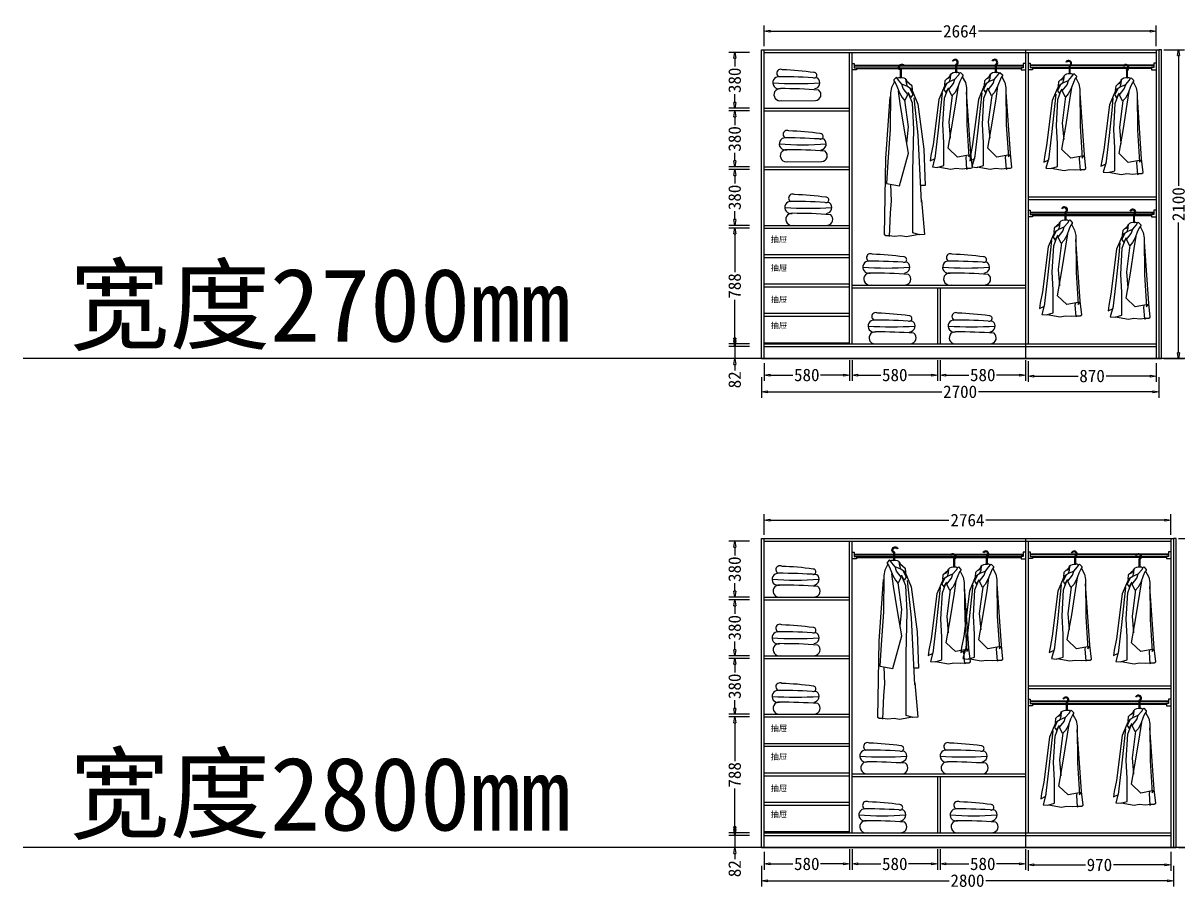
# Model space of a CAD drawing. Header units: millimetres. Extents: x 304407 to 361076, y -1262425 to -1203358.
# Drawn here: x 304407 to 312263, y -1249130 to -1243244 of the extents above; entities that cross this region are included whole.
import ezdxf

# ---------------------------------------------------------------- set-up
doc = ezdxf.new("R2010")
doc.units = ezdxf.units.MM
doc.header["$LTSCALE"] = 20
doc.layers.get('Defpoints').update_dxf_attribs({"color": 250})
for name, color, linetype in [('8', 8, 'Continuous'), ('LAYER10', 11, 'Continuous'), ('LAYER8', 11, 'Continuous'), ('图层3', 4, 'Continuous'), ('墙体', 40, 'Continuous')]:
    doc.layers.add(name, color=color, linetype=linetype)
doc.styles.get("Standard").update_dxf_attribs({"font": 'SimSun.ttf', "height": 85})
doc.styles.add('text', font='SimSun.ttf', dxfattribs={"height": 85})
doc.dimstyles.new('周文晶', dxfattribs={"dimtxt": 70, "dimasz": 40, "dimexe": 40, "dimexo": 30, "dimgap": 10, "dimtad": 0, "dimdec": 0, "dimtxsty": 'Standard', "dimblk": 'CLOSEDBLANK', "dimcen": 200, "dimclrd": 256, "dimclre": 256, "dimadec": 0, "dimazin": 0, "dimtfac": 1, "dimtdec": 0, "dimtmove": 0, "dimatfit": 3, "dimldrblk": 'CLOSEDBLANK', "dimfxl": 100, "dimfxlon": 1, "dimarcsym": 0})

# ---------------------------------------------------------------- blocks, each defined once
blk = doc.blocks.new('_ClosedBlank')
at = {"color": 0, "linetype": 'ByBlock', "lineweight": -2}
for p, q in [((-1, 0.17), (0, 0)), ((-1, 0.17), (-1, -0.17)), ((0, 0), (-1, -0.17))]:
    blk.add_line(p, q, dxfattribs=at)
blk = doc.blocks.new('*D1776')
at = {"lineweight": -2, "transparency": 16777216}
for p, q in [((309444, -1245554.8), (309444, -1245676.3)), ((310024, -1245536.3), (310024, -1245676.3)), ((309484, -1245636.3), (309640, -1245636.3)), ((309984, -1245636.3), (309828.1, -1245636.3))]:
    blk.add_line(p, q, dxfattribs=at)
at = {"layer": 'Defpoints', "color": 0, "transparency": 16777216}
for p in [(310024, -1245424.8), (309444, -1245524.8), (310024, -1245636.3)]:
    blk.add_point(p, dxfattribs=at)
at = {"lineweight": -2, "transparency": 16777216, "xscale": 40, "yscale": 40, "zscale": 40, "rotation": 180}
blk.add_blockref('_ClosedBlank', (309444, -1245636.3), dxfattribs=at)
at = {"lineweight": -2, "transparency": 16777216, "xscale": 40, "yscale": 40, "zscale": 40}
blk.add_blockref('_ClosedBlank', (310024, -1245636.3), dxfattribs=at)
at = {"color": 0, "transparency": 16777216, "insert": (309734, -1245636.3), "char_height": 85, "attachment_point": 5}
blk.add_mtext('580', dxfattribs=at)
blk = doc.blocks.new('*D1777')
at = {"lineweight": -2, "transparency": 16777216}
for p, q in [((310042, -1245536.3), (310042, -1245676.3)), ((310622, -1245536.3), (310622, -1245676.3)), ((310082, -1245636.3), (310238, -1245636.3)), ((310582, -1245636.3), (310426.1, -1245636.3))]:
    blk.add_line(p, q, dxfattribs=at)
at = {"layer": 'Defpoints', "color": 0, "transparency": 16777216}
for p in [(310042, -1243442.8), (310622, -1245424.8), (310622, -1245636.3)]:
    blk.add_point(p, dxfattribs=at)
at = {"lineweight": -2, "transparency": 16777216, "xscale": 40, "yscale": 40, "zscale": 40, "rotation": 180}
blk.add_blockref('_ClosedBlank', (310042, -1245636.3), dxfattribs=at)
at = {"lineweight": -2, "transparency": 16777216, "xscale": 40, "yscale": 40, "zscale": 40}
blk.add_blockref('_ClosedBlank', (310622, -1245636.3), dxfattribs=at)
at = {"color": 0, "transparency": 16777216, "insert": (310332, -1245636.3), "char_height": 85, "attachment_point": 5}
blk.add_mtext('580', dxfattribs=at)
blk = doc.blocks.new('*D1778')
at = {"lineweight": -2, "transparency": 16777216}
for p, q in [((309444, -1243399.4), (309444, -1243259.4)), ((309484, -1243299.4), (310650.3, -1243299.4)), ((312068, -1243299.4), (310901.7, -1243299.4)), ((312108, -1243399.4), (312108, -1243259.4))]:
    blk.add_line(p, q, dxfattribs=at)
at = {"layer": 'Defpoints', "color": 0, "transparency": 16777216}
for p in [(312108, -1243299.4), (309444, -1243442.8), (312108, -1243442.8)]:
    blk.add_point(p, dxfattribs=at)
at = {"lineweight": -2, "transparency": 16777216, "xscale": 40, "yscale": 40, "zscale": 40, "rotation": 180}
blk.add_blockref('_ClosedBlank', (309444, -1243299.4), dxfattribs=at)
at = {"lineweight": -2, "transparency": 16777216, "xscale": 40, "yscale": 40, "zscale": 40}
blk.add_blockref('_ClosedBlank', (312108, -1243299.4), dxfattribs=at)
at = {"color": 0, "transparency": 16777216, "insert": (310776, -1243299.4), "char_height": 85, "attachment_point": 5}
blk.add_mtext('2664', dxfattribs=at)
blk = doc.blocks.new('*D1779')
at = {"lineweight": -2, "transparency": 16777216}
for p, q in [((309426, -1245650.4), (309426, -1245790.4)), ((312126, -1245650.4), (312126, -1245790.4)), ((309466, -1245750.4), (310651.3, -1245750.4)), ((312086, -1245750.4), (310900.8, -1245750.4))]:
    blk.add_line(p, q, dxfattribs=at)
at = {"layer": 'Defpoints', "color": 0, "transparency": 16777216}
for p in [(309426, -1245524.8), (312126, -1245524.8), (312126, -1245750.4)]:
    blk.add_point(p, dxfattribs=at)
at = {"lineweight": -2, "transparency": 16777216, "xscale": 40, "yscale": 40, "zscale": 40, "rotation": 180}
blk.add_blockref('_ClosedBlank', (309426, -1245750.4), dxfattribs=at)
at = {"lineweight": -2, "transparency": 16777216, "xscale": 40, "yscale": 40, "zscale": 40}
blk.add_blockref('_ClosedBlank', (312126, -1245750.4), dxfattribs=at)
at = {"color": 0, "transparency": 16777216, "insert": (310776, -1245750.4), "char_height": 85, "attachment_point": 5}
blk.add_mtext('2700', dxfattribs=at)
blk = doc.blocks.new('*D1780')
at = {"lineweight": -2, "transparency": 16777216}
for p, q in [((309243.8, -1245402.8), (309243.8, -1245362.8)), ((309343.8, -1245442.8), (309203.8, -1245442.8)), ((309243.8, -1245442.8), (309243.8, -1245524.8)), ((309343.8, -1245524.8), (309203.8, -1245524.8)), ((309243.8, -1245564.8), (309243.8, -1245604.8))]:
    blk.add_line(p, q, dxfattribs=at)
at = {"layer": 'Defpoints', "color": 0, "transparency": 16777216}
for p in [(309243.8, -1245442.8), (309444, -1245442.8), (309426, -1245524.8)]:
    blk.add_point(p, dxfattribs=at)
at = {"lineweight": -2, "transparency": 16777216, "xscale": 40, "yscale": 40, "zscale": 40}
for p, rotation in [((309243.8, -1245442.8), 270), ((309243.8, -1245524.8), 90)]:
    blk.add_blockref('_ClosedBlank', p, dxfattribs=dict(at, rotation=rotation))
at = {"color": 0, "transparency": 16777216, "insert": (309243.8, -1245668.8), "char_height": 85, "attachment_point": 5, "rotation": 90}
blk.add_mtext('82', dxfattribs=at)
blk = doc.blocks.new('*D1781')
at = {"lineweight": -2, "transparency": 16777216}
for p, q in [((309343.8, -1244636.8), (309203.8, -1244636.8)), ((309243.8, -1244676.8), (309243.8, -1244937.4)), ((309243.8, -1245384.8), (309243.8, -1245124.1)), ((309343.8, -1245424.8), (309203.8, -1245424.8))]:
    blk.add_line(p, q, dxfattribs=at)
at = {"layer": 'Defpoints', "color": 0, "transparency": 16777216}
for p in [(309243.8, -1244636.8), (309444, -1244636.8), (309444, -1245424.8)]:
    blk.add_point(p, dxfattribs=at)
at = {"lineweight": -2, "transparency": 16777216, "xscale": 40, "yscale": 40, "zscale": 40}
for p, rotation in [((309243.8, -1244636.8), 90), ((309243.8, -1245424.8), 270)]:
    blk.add_blockref('_ClosedBlank', p, dxfattribs=dict(at, rotation=rotation))
at = {"color": 0, "transparency": 16777216, "insert": (309243.8, -1245030.8), "char_height": 85, "attachment_point": 5, "rotation": 90}
blk.add_mtext('788', dxfattribs=at)
blk = doc.blocks.new('*D1782')
at = {"lineweight": -2, "transparency": 16777216}
for p, q in [((309343.8, -1244238.8), (309203.8, -1244238.8)), ((309243.8, -1244278.8), (309243.8, -1244334.7)), ((309243.8, -1244578.8), (309243.8, -1244522.8)), ((309343.8, -1244618.8), (309203.8, -1244618.8))]:
    blk.add_line(p, q, dxfattribs=at)
at = {"layer": 'Defpoints', "color": 0, "transparency": 16777216}
for p in [(309243.8, -1244238.8), (309444, -1244238.8), (309444, -1244618.8)]:
    blk.add_point(p, dxfattribs=at)
at = {"lineweight": -2, "transparency": 16777216, "xscale": 40, "yscale": 40, "zscale": 40}
for p, rotation in [((309243.8, -1244238.8), 90), ((309243.8, -1244618.8), 270)]:
    blk.add_blockref('_ClosedBlank', p, dxfattribs=dict(at, rotation=rotation))
at = {"color": 0, "transparency": 16777216, "insert": (309243.8, -1244428.8), "char_height": 85, "attachment_point": 5, "rotation": 90}
blk.add_mtext('380', dxfattribs=at)
blk = doc.blocks.new('*D1783')
at = {"lineweight": -2, "transparency": 16777216}
for p, q in [((309343.8, -1243840.8), (309203.8, -1243840.8)), ((309243.8, -1243880.8), (309243.8, -1243936.7)), ((309243.8, -1244180.8), (309243.8, -1244124.8)), ((309343.8, -1244220.8), (309203.8, -1244220.8))]:
    blk.add_line(p, q, dxfattribs=at)
at = {"layer": 'Defpoints', "color": 0, "transparency": 16777216}
for p in [(309243.8, -1243840.8), (309444, -1243840.8), (309444, -1244220.8)]:
    blk.add_point(p, dxfattribs=at)
at = {"lineweight": -2, "transparency": 16777216, "xscale": 40, "yscale": 40, "zscale": 40}
for p, rotation in [((309243.8, -1243840.8), 90), ((309243.8, -1244220.8), 270)]:
    blk.add_blockref('_ClosedBlank', p, dxfattribs=dict(at, rotation=rotation))
at = {"color": 0, "transparency": 16777216, "insert": (309243.8, -1244030.8), "char_height": 85, "attachment_point": 5, "rotation": 90}
blk.add_mtext('380', dxfattribs=at)
blk = doc.blocks.new('*D1784')
at = {"lineweight": -2, "transparency": 16777216}
for p, q in [((309343.8, -1243442.8), (309203.8, -1243442.8)), ((309243.8, -1243482.8), (309243.8, -1243538.7)), ((309243.8, -1243782.8), (309243.8, -1243726.8)), ((309343.8, -1243822.8), (309203.8, -1243822.8))]:
    blk.add_line(p, q, dxfattribs=at)
at = {"layer": 'Defpoints', "color": 0, "transparency": 16777216}
for p in [(309243.8, -1243442.8), (309444, -1243442.8), (309444, -1243822.8)]:
    blk.add_point(p, dxfattribs=at)
at = {"lineweight": -2, "transparency": 16777216, "xscale": 40, "yscale": 40, "zscale": 40}
for p, rotation in [((309243.8, -1243442.8), 90), ((309243.8, -1243822.8), 270)]:
    blk.add_blockref('_ClosedBlank', p, dxfattribs=dict(at, rotation=rotation))
at = {"color": 0, "transparency": 16777216, "insert": (309243.8, -1243632.8), "char_height": 85, "attachment_point": 5, "rotation": 90}
blk.add_mtext('380', dxfattribs=at)
blk = doc.blocks.new('*D1785')
at = {"lineweight": -2, "transparency": 16777216}
for p, q in [((312160.9, -1243424.8), (312300.9, -1243424.8)), ((312260.9, -1243464.8), (312260.9, -1244350)), ((312260.9, -1245484.8), (312260.9, -1244599.5)), ((312160.9, -1245524.8), (312300.9, -1245524.8))]:
    blk.add_line(p, q, dxfattribs=at)
at = {"layer": 'Defpoints', "color": 0, "transparency": 16777216}
for p in [(312126, -1243424.8), (312260.9, -1243424.8), (312126, -1245524.8)]:
    blk.add_point(p, dxfattribs=at)
at = {"lineweight": -2, "transparency": 16777216, "xscale": 40, "yscale": 40, "zscale": 40}
for p, rotation in [((312260.9, -1243424.8), 90), ((312260.9, -1245524.8), 270)]:
    blk.add_blockref('_ClosedBlank', p, dxfattribs=dict(at, rotation=rotation))
at = {"color": 0, "transparency": 16777216, "insert": (312260.9, -1244474.8), "char_height": 85, "attachment_point": 5, "rotation": 90}
blk.add_mtext('2100', dxfattribs=at)
blk = doc.blocks.new('*D1786')
at = {"lineweight": -2, "transparency": 16777216}
for p, q in [((311238, -1245543), (311238, -1245683)), ((312108, -1245554.8), (312108, -1245683)), ((311278, -1245643), (311578, -1245643)), ((312068, -1245643), (311768, -1245643))]:
    blk.add_line(p, q, dxfattribs=at)
at = {"layer": 'Defpoints', "color": 0, "transparency": 16777216}
for p in [(311238, -1245424.8), (312108, -1245524.8), (312108, -1245643)]:
    blk.add_point(p, dxfattribs=at)
at = {"lineweight": -2, "transparency": 16777216, "xscale": 40, "yscale": 40, "zscale": 40, "rotation": 180}
blk.add_blockref('_ClosedBlank', (311238, -1245643), dxfattribs=at)
at = {"lineweight": -2, "transparency": 16777216, "xscale": 40, "yscale": 40, "zscale": 40}
blk.add_blockref('_ClosedBlank', (312108, -1245643), dxfattribs=at)
at = {"color": 0, "transparency": 16777216, "insert": (311673, -1245643), "char_height": 85, "attachment_point": 5}
blk.add_mtext('870', dxfattribs=at)
blk = doc.blocks.new('*D1775')
at = {"lineweight": -2, "transparency": 16777216}
for p, q in [((310640, -1245536.3), (310640, -1245676.3)), ((311220, -1245536.3), (311220, -1245676.3)), ((310680, -1245636.3), (310836, -1245636.3)), ((311180, -1245636.3), (311024.1, -1245636.3))]:
    blk.add_line(p, q, dxfattribs=at)
at = {"layer": 'Defpoints', "color": 0, "transparency": 16777216}
for p in [(310640, -1245424.8), (311220, -1245424.8), (311220, -1245636.3)]:
    blk.add_point(p, dxfattribs=at)
at = {"lineweight": -2, "transparency": 16777216, "xscale": 40, "yscale": 40, "zscale": 40, "rotation": 180}
blk.add_blockref('_ClosedBlank', (310640, -1245636.3), dxfattribs=at)
at = {"lineweight": -2, "transparency": 16777216, "xscale": 40, "yscale": 40, "zscale": 40}
blk.add_blockref('_ClosedBlank', (311220, -1245636.3), dxfattribs=at)
at = {"color": 0, "transparency": 16777216, "insert": (310930, -1245636.3), "char_height": 85, "attachment_point": 5}
blk.add_mtext('580', dxfattribs=at)
blk = doc.blocks.new('*D1918')
at = {"lineweight": -2, "transparency": 16777216}
for p, q in [((309444, -1248878.6), (309444, -1249000.2)), ((310024, -1248860.2), (310024, -1249000.2)), ((309484, -1248960.2), (309640, -1248960.2)), ((309984, -1248960.2), (309828.1, -1248960.2))]:
    blk.add_line(p, q, dxfattribs=at)
at = {"layer": 'Defpoints', "color": 0, "transparency": 16777216}
for p in [(310024, -1248748.6), (309444, -1248848.6), (310024, -1248960.2)]:
    blk.add_point(p, dxfattribs=at)
at = {"lineweight": -2, "transparency": 16777216, "xscale": 40, "yscale": 40, "zscale": 40, "rotation": 180}
blk.add_blockref('_ClosedBlank', (309444, -1248960.2), dxfattribs=at)
at = {"lineweight": -2, "transparency": 16777216, "xscale": 40, "yscale": 40, "zscale": 40}
blk.add_blockref('_ClosedBlank', (310024, -1248960.2), dxfattribs=at)
at = {"color": 0, "transparency": 16777216, "insert": (309734, -1248960.2), "char_height": 85, "attachment_point": 5}
blk.add_mtext('580', dxfattribs=at)
blk = doc.blocks.new('*D1919')
at = {"lineweight": -2, "transparency": 16777216}
for p, q in [((310042, -1248860.2), (310042, -1249000.2)), ((310622, -1248860.2), (310622, -1249000.2)), ((310082, -1248960.2), (310238, -1248960.2)), ((310582, -1248960.2), (310426.1, -1248960.2))]:
    blk.add_line(p, q, dxfattribs=at)
at = {"layer": 'Defpoints', "color": 0, "transparency": 16777216}
for p in [(310042, -1246766.6), (310622, -1248748.6), (310622, -1248960.2)]:
    blk.add_point(p, dxfattribs=at)
at = {"lineweight": -2, "transparency": 16777216, "xscale": 40, "yscale": 40, "zscale": 40, "rotation": 180}
blk.add_blockref('_ClosedBlank', (310042, -1248960.2), dxfattribs=at)
at = {"lineweight": -2, "transparency": 16777216, "xscale": 40, "yscale": 40, "zscale": 40}
blk.add_blockref('_ClosedBlank', (310622, -1248960.2), dxfattribs=at)
at = {"color": 0, "transparency": 16777216, "insert": (310332, -1248960.2), "char_height": 85, "attachment_point": 5}
blk.add_mtext('580', dxfattribs=at)
blk = doc.blocks.new('*D1920')
at = {"lineweight": -2, "transparency": 16777216}
for p, q in [((309444, -1246723.2), (309444, -1246583.2)), ((309484, -1246623.2), (310700.3, -1246623.2)), ((312168, -1246623.2), (310951.7, -1246623.2)), ((312208, -1246723.2), (312208, -1246583.2))]:
    blk.add_line(p, q, dxfattribs=at)
at = {"layer": 'Defpoints', "color": 0, "transparency": 16777216}
for p in [(312208, -1246623.2), (309444, -1246766.6), (312208, -1246766.6)]:
    blk.add_point(p, dxfattribs=at)
at = {"lineweight": -2, "transparency": 16777216, "xscale": 40, "yscale": 40, "zscale": 40, "rotation": 180}
blk.add_blockref('_ClosedBlank', (309444, -1246623.2), dxfattribs=at)
at = {"lineweight": -2, "transparency": 16777216, "xscale": 40, "yscale": 40, "zscale": 40}
blk.add_blockref('_ClosedBlank', (312208, -1246623.2), dxfattribs=at)
at = {"color": 0, "transparency": 16777216, "insert": (310826, -1246623.2), "char_height": 85, "attachment_point": 5}
blk.add_mtext('2764', dxfattribs=at)
blk = doc.blocks.new('*D1921')
at = {"lineweight": -2, "transparency": 16777216}
for p, q in [((309426, -1248974.2), (309426, -1249114.2)), ((312226, -1248974.2), (312226, -1249114.2)), ((309466, -1249074.2), (310701.3, -1249074.2)), ((312186, -1249074.2), (310950.8, -1249074.2))]:
    blk.add_line(p, q, dxfattribs=at)
at = {"layer": 'Defpoints', "color": 0, "transparency": 16777216}
for p in [(309426, -1248848.6), (312226, -1248848.6), (312226, -1249074.2)]:
    blk.add_point(p, dxfattribs=at)
at = {"lineweight": -2, "transparency": 16777216, "xscale": 40, "yscale": 40, "zscale": 40, "rotation": 180}
blk.add_blockref('_ClosedBlank', (309426, -1249074.2), dxfattribs=at)
at = {"lineweight": -2, "transparency": 16777216, "xscale": 40, "yscale": 40, "zscale": 40}
blk.add_blockref('_ClosedBlank', (312226, -1249074.2), dxfattribs=at)
at = {"color": 0, "transparency": 16777216, "insert": (310826, -1249074.2), "char_height": 85, "attachment_point": 5}
blk.add_mtext('2800', dxfattribs=at)
blk = doc.blocks.new('*D1922')
at = {"lineweight": -2, "transparency": 16777216}
for p, q in [((309243.8, -1248726.6), (309243.8, -1248686.6)), ((309343.8, -1248766.6), (309203.8, -1248766.6)), ((309243.8, -1248766.6), (309243.8, -1248848.6)), ((309343.8, -1248848.6), (309203.8, -1248848.6)), ((309243.8, -1248888.6), (309243.8, -1248928.6))]:
    blk.add_line(p, q, dxfattribs=at)
at = {"layer": 'Defpoints', "color": 0, "transparency": 16777216}
for p in [(309243.8, -1248766.6), (309444, -1248766.6), (309426, -1248848.6)]:
    blk.add_point(p, dxfattribs=at)
at = {"lineweight": -2, "transparency": 16777216, "xscale": 40, "yscale": 40, "zscale": 40}
for p, rotation in [((309243.8, -1248766.6), 270), ((309243.8, -1248848.6), 90)]:
    blk.add_blockref('_ClosedBlank', p, dxfattribs=dict(at, rotation=rotation))
at = {"color": 0, "transparency": 16777216, "insert": (309243.8, -1248992.7), "char_height": 85, "attachment_point": 5, "rotation": 90}
blk.add_mtext('82', dxfattribs=at)
blk = doc.blocks.new('*D1923')
at = {"lineweight": -2, "transparency": 16777216}
for p, q in [((309343.8, -1247960.6), (309203.8, -1247960.6)), ((309243.8, -1248000.6), (309243.8, -1248261.3)), ((309243.8, -1248708.6), (309243.8, -1248448)), ((309343.8, -1248748.6), (309203.8, -1248748.6))]:
    blk.add_line(p, q, dxfattribs=at)
at = {"layer": 'Defpoints', "color": 0, "transparency": 16777216}
for p in [(309243.8, -1247960.6), (309444, -1247960.6), (309444, -1248748.6)]:
    blk.add_point(p, dxfattribs=at)
at = {"lineweight": -2, "transparency": 16777216, "xscale": 40, "yscale": 40, "zscale": 40}
for p, rotation in [((309243.8, -1247960.6), 90), ((309243.8, -1248748.6), 270)]:
    blk.add_blockref('_ClosedBlank', p, dxfattribs=dict(at, rotation=rotation))
at = {"color": 0, "transparency": 16777216, "insert": (309243.8, -1248354.6), "char_height": 85, "attachment_point": 5, "rotation": 90}
blk.add_mtext('788', dxfattribs=at)
blk = doc.blocks.new('*D1924')
at = {"lineweight": -2, "transparency": 16777216}
for p, q in [((309343.8, -1247562.6), (309203.8, -1247562.6)), ((309243.8, -1247602.6), (309243.8, -1247658.5)), ((309243.8, -1247902.6), (309243.8, -1247846.7)), ((309343.8, -1247942.6), (309203.8, -1247942.6))]:
    blk.add_line(p, q, dxfattribs=at)
at = {"layer": 'Defpoints', "color": 0, "transparency": 16777216}
for p in [(309243.8, -1247562.6), (309444, -1247562.6), (309444, -1247942.6)]:
    blk.add_point(p, dxfattribs=at)
at = {"lineweight": -2, "transparency": 16777216, "xscale": 40, "yscale": 40, "zscale": 40}
for p, rotation in [((309243.8, -1247562.6), 90), ((309243.8, -1247942.6), 270)]:
    blk.add_blockref('_ClosedBlank', p, dxfattribs=dict(at, rotation=rotation))
at = {"color": 0, "transparency": 16777216, "insert": (309243.8, -1247752.6), "char_height": 85, "attachment_point": 5, "rotation": 90}
blk.add_mtext('380', dxfattribs=at)
blk = doc.blocks.new('*D1925')
at = {"lineweight": -2, "transparency": 16777216}
for p, q in [((309343.8, -1247164.6), (309203.8, -1247164.6)), ((309243.8, -1247204.6), (309243.8, -1247260.5)), ((309243.8, -1247504.6), (309243.8, -1247448.7)), ((309343.8, -1247544.6), (309203.8, -1247544.6))]:
    blk.add_line(p, q, dxfattribs=at)
at = {"layer": 'Defpoints', "color": 0, "transparency": 16777216}
for p in [(309243.8, -1247164.6), (309444, -1247164.6), (309444, -1247544.6)]:
    blk.add_point(p, dxfattribs=at)
at = {"lineweight": -2, "transparency": 16777216, "xscale": 40, "yscale": 40, "zscale": 40}
for p, rotation in [((309243.8, -1247164.6), 90), ((309243.8, -1247544.6), 270)]:
    blk.add_blockref('_ClosedBlank', p, dxfattribs=dict(at, rotation=rotation))
at = {"color": 0, "transparency": 16777216, "insert": (309243.8, -1247354.6), "char_height": 85, "attachment_point": 5, "rotation": 90}
blk.add_mtext('380', dxfattribs=at)
blk = doc.blocks.new('*D1926')
at = {"lineweight": -2, "transparency": 16777216}
for p, q in [((309343.8, -1246766.6), (309203.8, -1246766.6)), ((309243.8, -1246806.6), (309243.8, -1246862.5)), ((309243.8, -1247106.6), (309243.8, -1247050.7)), ((309343.8, -1247146.6), (309203.8, -1247146.6))]:
    blk.add_line(p, q, dxfattribs=at)
at = {"layer": 'Defpoints', "color": 0, "transparency": 16777216}
for p in [(309243.8, -1246766.6), (309444, -1246766.6), (309444, -1247146.6)]:
    blk.add_point(p, dxfattribs=at)
at = {"lineweight": -2, "transparency": 16777216, "xscale": 40, "yscale": 40, "zscale": 40}
for p, rotation in [((309243.8, -1246766.6), 90), ((309243.8, -1247146.6), 270)]:
    blk.add_blockref('_ClosedBlank', p, dxfattribs=dict(at, rotation=rotation))
at = {"color": 0, "transparency": 16777216, "insert": (309243.8, -1246956.6), "char_height": 85, "attachment_point": 5, "rotation": 90}
blk.add_mtext('380', dxfattribs=at)
blk = doc.blocks.new('*D1927')
at = {"lineweight": -2, "transparency": 16777216}
for p, q in [((312260.9, -1246748.6), (312400.9, -1246748.6)), ((312360.9, -1246788.6), (312360.9, -1247673.9)), ((312360.9, -1248808.6), (312360.9, -1247923.4)), ((312260.9, -1248848.6), (312400.9, -1248848.6))]:
    blk.add_line(p, q, dxfattribs=at)
at = {"layer": 'Defpoints', "color": 0, "transparency": 16777216}
for p in [(312226, -1246748.6), (312360.9, -1246748.6), (312226, -1248848.6)]:
    blk.add_point(p, dxfattribs=at)
at = {"lineweight": -2, "transparency": 16777216, "xscale": 40, "yscale": 40, "zscale": 40}
for p, rotation in [((312360.9, -1246748.6), 90), ((312360.9, -1248848.6), 270)]:
    blk.add_blockref('_ClosedBlank', p, dxfattribs=dict(at, rotation=rotation))
at = {"color": 0, "transparency": 16777216, "insert": (312360.9, -1247798.6), "char_height": 85, "attachment_point": 5, "rotation": 90}
blk.add_mtext('2100', dxfattribs=at)
blk = doc.blocks.new('*D1928')
at = {"lineweight": -2, "transparency": 16777216}
for p, q in [((311238, -1248866.8), (311238, -1249006.8)), ((312208, -1248878.6), (312208, -1249006.8)), ((311278, -1248966.8), (311628, -1248966.8)), ((312168, -1248966.8), (311818, -1248966.8))]:
    blk.add_line(p, q, dxfattribs=at)
at = {"layer": 'Defpoints', "color": 0, "transparency": 16777216}
for p in [(311238, -1248748.6), (312208, -1248848.6), (312208, -1248966.8)]:
    blk.add_point(p, dxfattribs=at)
at = {"lineweight": -2, "transparency": 16777216, "xscale": 40, "yscale": 40, "zscale": 40, "rotation": 180}
blk.add_blockref('_ClosedBlank', (311238, -1248966.8), dxfattribs=at)
at = {"lineweight": -2, "transparency": 16777216, "xscale": 40, "yscale": 40, "zscale": 40}
blk.add_blockref('_ClosedBlank', (312208, -1248966.8), dxfattribs=at)
at = {"color": 0, "transparency": 16777216, "insert": (311723, -1248966.8), "char_height": 85, "attachment_point": 5}
blk.add_mtext('970', dxfattribs=at)
blk = doc.blocks.new('*D1981')
at = {"lineweight": -2, "transparency": 16777216}
for p, q in [((310640, -1248860.2), (310640, -1249000.2)), ((311220, -1248860.2), (311220, -1249000.2)), ((310680, -1248960.2), (310836, -1248960.2)), ((311180, -1248960.2), (311024.1, -1248960.2))]:
    blk.add_line(p, q, dxfattribs=at)
at = {"layer": 'Defpoints', "color": 0, "transparency": 16777216}
for p in [(310640, -1248748.6), (311220, -1248748.6), (311220, -1248960.2)]:
    blk.add_point(p, dxfattribs=at)
at = {"lineweight": -2, "transparency": 16777216, "xscale": 40, "yscale": 40, "zscale": 40, "rotation": 180}
blk.add_blockref('_ClosedBlank', (310640, -1248960.2), dxfattribs=at)
at = {"lineweight": -2, "transparency": 16777216, "xscale": 40, "yscale": 40, "zscale": 40}
blk.add_blockref('_ClosedBlank', (311220, -1248960.2), dxfattribs=at)
at = {"color": 0, "transparency": 16777216, "insert": (310930, -1248960.2), "char_height": 85, "attachment_point": 5}
blk.add_mtext('580', dxfattribs=at)
blk = doc.blocks.new('A$C1C5764E0')
at = {"layer": '8'}
for p, q in [((172.3, 708.4), (172.3, 657.4)), ((178.3, 708.4), (178.3, 657.4)), ((135.3, 635.3), (99.9, 601.9)), ((137.4, 618.5), (140.1, 644.9)), ((167.9, 611.6), (191.5, 639.3)), ((191.5, 639.3), (201.2, 654.6)), ((201.2, 654.6), (205.3, 658.7)), ((205.3, 658.7), (222, 642.1)), ((222, 635.2), (213.6, 624.1)), ((217.8, 629.6), (238.6, 589.4)), ((222, 642.1), (222, 635.2)), ((103, 580.9), (58.4, 475.1)), ((113.7, 585.2), (93.2, 541.7)), ((99.9, 601.9), (97.1, 574.2)), ((97.1, 574.2), (130.4, 596.4)), ((106.3, 522.1), (125.9, 554.7)), ((126.3, 542.3), (158.2, 582.5)), ((130.4, 596.4), (137.4, 618.5)), ((130.4, 596.4), (167.9, 611.6)), ((158.2, 582.5), (167.9, 611.6)), ((184.5, 553.4), (166.5, 520.1)), ((178.3, 479.5), (191.3, 564.6)), ((201.2, 597.8), (184.5, 553.4)), ((213.6, 624.1), (201.2, 597.8)), ((238.6, 589.4), (245.5, 553.4)), ((245.5, 553.4), (248.3, 302.5)), ((58.4, 475.1), (19.5, 168.8)), ((75, 435), (83.4, 518.8)), ((86.6, 306.3), (96.5, 482.8)), ((93.2, 541.7), (106.3, 522.1)), ((96.5, 482.8), (119.4, 544.9)), ((148.8, 502.4), (125.9, 322.6)), ((147.1, 499.3), (126.3, 542.3)), ((166.5, 520.1), (147.1, 499.3)), ((152.1, 312.8), (178.3, 479.5)), ((276.4, 106.8), (247, 525.3)), ((57, 265.8), (75, 435)), ((125.9, 322.6), (135.7, 211.4)), ((34.3, 73.1), (57, 265.8)), ((93.2, 180.9), (86.6, 306.3)), ((122.6, 142.8), (152.1, 312.8)), ((248.3, 302.5), (262.2, 83.5)), ((19.5, 168.8), (4.8, 92.7)), ((93.2, 26.2), (93.2, 180.9)), ((4.8, 92.7), (0, 56.7)), ((34.3, 86.2), (14.7, 16.3)), ((184.8, 82.8), (122.6, 142.8)), ((273.1, 99.1), (184.8, 82.8)), ((244.2, 93.8), (240.9, 79.6)), ((240.9, 79.6), (247.4, 1.1)), ((262.2, 83.5), (273.1, 99.1)), ((286.7, 13.1), (276.4, 106.8)), ((0, 56.7), (34.3, 73.1)), ((14.7, 16.3), (47.4, 13.1)), ((47.4, 13.1), (93.2, 26.2)), ((50.7, 16.3), (139, 0)), ((139, 0), (175, 6.5)), ((175, 6.5), (217.5, 3.3)), ((217.5, 3.3), (253.5, 6.5)), ((247.4, 1.1), (254, 3.3)), ((253.5, 6.5), (276.9, 6.5)), ((276.9, 6.5), (286.7, 13.1))]:
    blk.add_line(p, q, dxfattribs=at)
for centre, radius, start, end in [((168.9, 727.1), 20.9, 296.63379, 159.52854), ((168.9, 727.1), 14.9, 296.63379, 150.61748), ((175.9, 709.9), 3.91, 94.6712, 201.96259), ((110.9, 641.2), 25.1, 286.26362, 2.02477), ((168.9, 613.1), 43.9, 77.69929, 138.59655), ((186.2, 639.8), 18, 42.48003, 116.33917)]:
    blk.add_arc(centre, radius, start, end, dxfattribs=at)
blk = doc.blocks.new('A$C4F477F88')
at = {"layer": 'LAYER10'}
blk.add_blockref('A$C1C5764E0', (0, 0), dxfattribs=at)
blk = doc.blocks.new('A$C5E603B19')
at = {"layer": 'LAYER8'}
blk.add_blockref('A$C4F477F88', (0, 0), dxfattribs=at)
blk = doc.blocks.new('A$C1B0A679D')
at = {"layer": '图层3'}
blk.add_blockref('A$C5E603B19', (0, 0), dxfattribs=at)
blk = doc.blocks.new('A$C52EB379C')
at = {"layer": '8'}
for p, q in [((163.3, 1134.6), (163.3, 1083.5)), ((169.3, 1134.6), (169.3, 1083.5)), ((91, 1028.1), (88.2, 1000.3)), ((88.2, 1000.3), (121.5, 1022.5)), ((126.4, 1061.5), (91, 1028.1)), ((121.5, 1022.5), (128.4, 1044.7)), ((121.5, 1022.5), (159, 1037.8)), ((128.4, 1044.7), (131.2, 1071)), ((149.3, 1008.7), (159, 1037.8)), ((159, 1037.8), (182.5, 1065.5)), ((192.3, 1023.9), (175.6, 979.5)), ((182.5, 1065.5), (192.3, 1080.7)), ((192.3, 1080.7), (196.4, 1084.9)), ((204.7, 1050.2), (192.3, 1023.9)), ((196.4, 1084.9), (213.1, 1068.3)), ((213.1, 1061.3), (204.7, 1050.2)), ((208.9, 1055.8), (229.7, 1015.6)), ((213.1, 1068.3), (213.1, 1061.3)), ((94.1, 1007.1), (49.5, 901.3)), ((66.1, 861.1), (74.5, 944.9)), ((104.8, 1011.4), (84.3, 967.8)), ((84.3, 967.8), (97.4, 948.2)), ((87.6, 909), (110.5, 971.1)), ((97.4, 948.2), (117, 980.9)), ((117.4, 968.5), (149.3, 1008.7)), ((138.2, 925.5), (117.4, 968.5)), ((157.6, 946.3), (138.2, 925.5)), ((175.6, 979.5), (157.6, 946.3)), ((169.3, 905.7), (182.4, 990.7)), ((229.7, 1015.6), (236.6, 979.5)), ((236.6, 979.5), (239.4, 728.7)), ((267.5, 533), (238.1, 951.5)), ((49.5, 901.3), (10.6, 595)), ((77.7, 732.4), (87.6, 909)), ((139.9, 928.6), (117, 748.8)), ((143.2, 738.9), (169.3, 905.7)), ((48.1, 692), (66.1, 861.1)), ((84.3, 444.7), (77.7, 732.4)), ((113.7, 568.9), (143.2, 738.9)), ((117, 748.8), (126.8, 637.6)), ((239.4, 728.7), (253.3, 509.7)), ((25.4, 235.4), (48.1, 692)), ((10.6, 595), (0, 349)), ((175.9, 346.6), (113.7, 568.9)), ((253.3, 509.7), (264.2, 362.9)), ((277.8, 13.1), (267.5, 533)), ((84.3, 26.2), (84.3, 444.7)), ((0, 349), (31, 349)), ((264.2, 362.9), (175.9, 346.6)), ((235.3, 357.6), (232, 242)), ((25.4, 248.5), (5.8, 16.3)), ((232, 242), (238.5, 163.5)), ((238.5, 163.5), (245.1, 3.3)), ((5.8, 16.3), (38.5, 13.1)), ((38.5, 13.1), (84.3, 26.2)), ((41.7, 16.3), (130.1, 0)), ((130.1, 0), (166.1, 6.5)), ((166.1, 6.5), (208.6, 3.3)), ((208.6, 3.3), (244.6, 6.5)), ((244.6, 6.5), (268, 6.5)), ((268, 6.5), (277.8, 13.1))]:
    blk.add_line(p, q, dxfattribs=at)
for centre, radius, start, end in [((160, 1153.2), 20.9, 296.63379, 159.52854), ((160, 1153.2), 14.9, 296.63379, 150.61748), ((167, 1136), 3.91, 94.6712, 201.96259), ((102, 1067.4), 25.1, 286.26362, 2.02477), ((160, 1039.2), 43.9, 77.69929, 138.59655), ((177.3, 1066), 18, 42.48003, 116.33917)]:
    blk.add_arc(centre, radius, start, end, dxfattribs=at)
blk = doc.blocks.new('A$C05785CA5')
at = {"layer": 'LAYER10'}
blk.add_blockref('A$C52EB379C', (0, 0), dxfattribs=at)
blk = doc.blocks.new('A$C100967EE')
at = {"layer": 'LAYER10'}
blk.add_blockref('A$C05785CA5', (0, 0), dxfattribs=at)
blk = doc.blocks.new('A$C65D30603')
at = {"layer": 'LAYER8'}
blk.add_blockref('A$C100967EE', (0, 0), dxfattribs=at)
blk = doc.blocks.new('A$C50CE712E')
at = {"layer": '图层3'}
blk.add_blockref('A$C65D30603', (0, 0), dxfattribs=at)
blk = doc.blocks.new('A$C11F00F61')
at = {"color": 8}
blk.add_line((48.2, 0), (290.3, 1.2), dxfattribs=at)
at = {"layer": '墙体', "color": 8}
for centre, radius, start, end in [((41, 121.6), 41, 86.08337, 284.09881), ((52.6, 186.6), 26.7, 59.80213, 244.0801), ((53.8, -3125.6), 3288.1, 85.62439, 90.17553), ((9.8, -1698.7), 1909.1, 81.89814, 88.31115), ((280.3, 173), 18.4, 260.15505, 94.41573), ((159.2, 2329.1), 2213.2, 265.87556, 274.15905), ((48.2, 41), 41, 86.08337, 284.09881), ((61, -3206.2), 3288.1, 85.62439, 90.17553), ((279.7, 121.7), 40, 274.94064, 51.31651), ((286.9, 41.1), 40, 274.94064, 51.31651)]:
    blk.add_arc(centre, radius, start, end, dxfattribs=at)

msp = doc.modelspace()

# ---------------------------------------------------------------- linework, layer by layer
for p, q in [((309426, -1245524.8), (309426, -1243424.8)), ((309426, -1243424.8), (312126, -1243424.8)), ((309444, -1245524.8), (309444, -1243424.8)), ((309444, -1243442.8), (312108, -1243442.8)), ((310024, -1245424.8), (310024, -1243442.8)), ((310042, -1245424.8), (310042, -1243442.8)), ((311220, -1243424.8), (311220, -1245524.8)), ((311238, -1243442.8), (311238, -1245424.8)), ((312108, -1243424.8), (312108, -1245524.8)), ((312126, -1243424.8), (312126, -1245524.8)), ((312144, -1243424.8), (312126, -1243424.8)), ((312144, -1245524.8), (312144, -1243424.8)), ((309444, -1243822.8), (310024, -1243822.8)), ((309444, -1243840.8), (310024, -1243840.8)), ((309444, -1244220.8), (310024, -1244220.8)), ((309444, -1244238.8), (310024, -1244238.8)), ((311238, -1244424.8), (312108, -1244424.8)), ((311238, -1244442.8), (312108, -1244442.8)), ((309444, -1244618.8), (310024, -1244618.8)), ((309444, -1244636.8), (310024, -1244636.8)), ((309444, -1244816.8), (310024, -1244816.8)), ((309444, -1244836.8), (310024, -1244836.8)), ((309444, -1245016.8), (310024, -1245016.8)), ((309444, -1245036.8), (310024, -1245036.8)), ((310042, -1245024.8), (311220, -1245024.8)), ((310042, -1245042.8), (311220, -1245042.8)), ((310622, -1245042.8), (310622, -1245424.8)), ((310640, -1245042.8), (310640, -1245424.8)), ((309444, -1245216.8), (310024, -1245216.8)), ((309444, -1245236.8), (310024, -1245236.8)), ((309444, -1245416.8), (310024, -1245416.8)), ((309444, -1245424.8), (312108, -1245424.8)), ((309444, -1245442.8), (312108, -1245442.8)), ((309426, -1245524.8), (312126, -1245524.8)), ((312126, -1245524.8), (312144, -1245524.8)), ((309426, -1248848.6), (309426, -1246748.6)), ((309426, -1246748.6), (312226, -1246748.6)), ((309444, -1248848.6), (309444, -1246748.6)), ((309444, -1246766.6), (312208, -1246766.6)), ((310024, -1248748.6), (310024, -1246766.6)), ((310042, -1248748.6), (310042, -1246766.6)), ((311220, -1246748.6), (311220, -1248848.6)), ((311238, -1246766.6), (311238, -1248748.6)), ((312208, -1246748.6), (312208, -1248848.6)), ((312226, -1246748.6), (312226, -1248848.6)), ((312244, -1246748.6), (312226, -1246748.6)), ((312244, -1248848.6), (312244, -1246748.6)), ((309444, -1247146.6), (310024, -1247146.6)), ((309444, -1247164.6), (310024, -1247164.6)), ((309444, -1247544.6), (310024, -1247544.6)), ((309444, -1247562.6), (310024, -1247562.6)), ((311238, -1247748.6), (312208, -1247748.6)), ((311238, -1247766.6), (312208, -1247766.6)), ((309444, -1247942.6), (310024, -1247942.6)), ((309444, -1247960.6), (310024, -1247960.6)), ((309444, -1248140.6), (310024, -1248140.6)), ((309444, -1248160.6), (310024, -1248160.6)), ((309444, -1248340.6), (310024, -1248340.6)), ((310042, -1248348.6), (311220, -1248348.6)), ((309444, -1248360.6), (310024, -1248360.6)), ((310042, -1248366.6), (311220, -1248366.6)), ((310622, -1248366.6), (310622, -1248748.6)), ((310640, -1248366.6), (310640, -1248748.6)), ((309444, -1248540.6), (310024, -1248540.6)), ((309444, -1248560.6), (310024, -1248560.6)), ((309444, -1248740.6), (310024, -1248740.6)), ((309444, -1248748.6), (312208, -1248748.6)), ((309444, -1248766.6), (312208, -1248766.6)), ((309426, -1248848.6), (312226, -1248848.6)), ((312226, -1248848.6), (312244, -1248848.6))]:
    msp.add_line(p, q)
at = {"color": 8}
for p, q in [((361075.9, -1245524.8), (304407.4, -1245524.8)), ((361075.9, -1245524.8), (304407.4, -1245524.8)), ((361075.9, -1248848.6), (304407.4, -1248848.6)), ((361075.9, -1248848.6), (304407.4, -1248848.6)), ((361075.9, -1248848.6), (304407.4, -1248848.6))]:
    msp.add_line(p, q, dxfattribs=at)
at = {"lineweight": 30}
for points in [[(310042, -1243517.1), (310057, -1243517.1), (310057, -1243547.1), (310072, -1243547.1), (310072, -1243562.1), (310042, -1243562.1)], [(311205, -1243532.1), (310057, -1243532.1)], [(311205, -1243536.7), (310057, -1243536.7)], [(311190, -1243549.1), (310072, -1243549.1)], [(311190, -1243554.6), (310072, -1243554.6)], [(311220, -1243517.1), (311205, -1243517.1), (311205, -1243547.1), (311190, -1243547.1), (311190, -1243562.1), (311220, -1243562.1)], [(311238, -1243515.4), (311253, -1243515.4), (311253, -1243545.4), (311268, -1243545.4), (311268, -1243560.4), (311238, -1243560.4)], [(312093, -1243530.4), (311253, -1243530.4)], [(312093, -1243535), (311253, -1243535)], [(312078, -1243547.5), (311268, -1243547.5)], [(312078, -1243552.9), (311268, -1243552.9)], [(312108, -1243515.4), (312093, -1243515.4), (312093, -1243545.4), (312078, -1243545.4), (312078, -1243560.4), (312108, -1243560.4)], [(311238, -1244515.4), (311253, -1244515.4), (311253, -1244545.4), (311268, -1244545.4), (311268, -1244560.4), (311238, -1244560.4)], [(312093, -1244530.4), (311253, -1244530.4)], [(312093, -1244535), (311253, -1244535)], [(312078, -1244547.5), (311268, -1244547.5)], [(312078, -1244552.9), (311268, -1244552.9)], [(312108, -1244515.4), (312093, -1244515.4), (312093, -1244545.4), (312078, -1244545.4), (312078, -1244560.4), (312108, -1244560.4)], [(310042, -1246840.9), (310057, -1246840.9), (310057, -1246870.9), (310072, -1246870.9), (310072, -1246885.9), (310042, -1246885.9)], [(311205, -1246855.9), (310057, -1246855.9)], [(311205, -1246860.5), (310057, -1246860.5)], [(311220, -1246840.9), (311205, -1246840.9), (311205, -1246870.9), (311190, -1246870.9), (311190, -1246885.9), (311220, -1246885.9)], [(311238, -1246839.3), (311253, -1246839.3), (311253, -1246869.3), (311268, -1246869.3), (311268, -1246884.3), (311238, -1246884.3)], [(312193, -1246854.3), (311253, -1246854.3)], [(312193, -1246858.8), (311253, -1246858.8)], [(312208, -1246839.3), (312193, -1246839.3), (312193, -1246869.3), (312178, -1246869.3), (312178, -1246884.3), (312208, -1246884.3)], [(311190, -1246873), (310072, -1246873)], [(311190, -1246878.4), (310072, -1246878.4)], [(312178, -1246871.3), (311268, -1246871.3)], [(312178, -1246876.8), (311268, -1246876.8)], [(311238, -1247839.3), (311253, -1247839.3), (311253, -1247869.3), (311268, -1247869.3), (311268, -1247884.3), (311238, -1247884.3)], [(312193, -1247854.3), (311253, -1247854.3)], [(312193, -1247858.8), (311253, -1247858.8)], [(312178, -1247871.3), (311268, -1247871.3)], [(312178, -1247876.8), (311268, -1247876.8)], [(312208, -1247839.3), (312193, -1247839.3), (312193, -1247869.3), (312178, -1247869.3), (312178, -1247884.3), (312208, -1247884.3)]]:
    msp.add_lwpolyline(points, dxfattribs=at)

# ---------------------------------------------------------------- block references
for name, p in [('A$C11F00F61', (309503.5, -1243771)), ('A$C1B0A679D', (310573.1, -1244237.4)), ('A$C1B0A679D', (310841.9, -1244237.4)), ('A$C1B0A679D', (311344.5, -1244245.4)), ('A$C1B0A679D', (311733.7, -1244273.5)), ('A$C11F00F61', (309546.6, -1244186.6)), ('A$C11F00F61', (309584.6, -1244618.8)), ('A$C1B0A679D', (311316.1, -1245240.4)), ('A$C1B0A679D', (311781.5, -1245256.4)), ('A$C11F00F61', (310114.4, -1245024.8)), ('A$C11F00F61', (310656.8, -1245024.8)), ('A$C11F00F61', (310149.9, -1245424.8)), ('A$C11F00F61', (310694.9, -1245424.8)), ('A$C1B0A679D', (310559.1, -1247599.5)), ('A$C1B0A679D', (310780.8, -1247580.5)), ('A$C1B0A679D', (311382.3, -1247580.5)), ('A$C1B0A679D', (311819.2, -1247599.5)), ('A$C11F00F61', (309497.7, -1247146.6)), ('A$C11F00F61', (309497.7, -1247544.6)), ('A$C11F00F61', (309497.7, -1247942.6)), ('A$C1B0A679D', (311325.3, -1248573.7)), ('A$C1B0A679D', (311819.2, -1248561.1)), ('A$C11F00F61', (310094.1, -1248348.6)), ('A$C11F00F61', (310640, -1248348.6)), ('A$C11F00F61', (310087.4, -1248748.6)), ('A$C11F00F61', (310707.6, -1248748.6))]:
    msp.add_blockref(name, p)
at = {"xscale": -1}
for p in [(310539.1, -1244696.7), (310493.7, -1247978.4)]:
    msp.add_blockref('A$C50CE712E', p, dxfattribs=at)

# ---------------------------------------------------------------- texts
at = {"attachment_point": 1, "style": 'text'}
for s, insert, char_height, width in [('抽屉', (309488.3, -1244694.4), 40, 305.609), ('宽度2700mm', (304721.5, -1244909.2), 500, 3820.156), ('抽屉', (309488.3, -1244887.8), 40, 305.609), ('抽屉', (309488.3, -1245102.9), 40, 305.609), ('抽屉', (309488.3, -1245279.4), 40, 305.609), ('抽屉', (309488.3, -1248018.3), 40, 305.609), ('宽度2800mm', (304721.5, -1248233.1), 500, 3820.156), ('抽屉', (309488.3, -1248211.6), 40, 305.609), ('抽屉', (309488.3, -1248426.7), 40, 305.609), ('抽屉', (309488.3, -1248603.3), 40, 305.609)]:
    msp.add_mtext(s, dxfattribs=dict(at, insert=insert, char_height=char_height, width=width))

# ---------------------------------------------------------------- dimensions: what is measured, and where the dimension line sits
for base, p1, p2, picture, middle in [((312108, -1243299.4), (309444, -1243442.8), (312108, -1243442.8), '*D1778', (310776, -1243299.4)), ((310622, -1245636.3), (310042, -1243442.8), (310622, -1245424.8), '*D1777', (310332, -1245636.3)), ((310024, -1245636.3), (309444, -1245524.8), (310024, -1245424.8), '*D1776', (309734, -1245636.3)), ((311220, -1245636.3), (310640, -1245424.8), (311220, -1245424.8), '*D1775', (310930, -1245636.3)), ((312108, -1245643), (311238, -1245424.8), (312108, -1245524.8), '*D1786', (311673, -1245643)), ((312126, -1245750.4), (309426, -1245524.8), (312126, -1245524.8), '*D1779', (310776, -1245750.4)), ((312208, -1246623.2), (309444, -1246766.6), (312208, -1246766.6), '*D1920', (310826, -1246623.2)), ((310622, -1248960.2), (310042, -1246766.6), (310622, -1248748.6), '*D1919', (310332, -1248960.2)), ((310024, -1248960.2), (309444, -1248848.6), (310024, -1248748.6), '*D1918', (309734, -1248960.2)), ((311220, -1248960.2), (310640, -1248748.6), (311220, -1248748.6), '*D1981', (310930, -1248960.2)), ((312208, -1248966.8), (311238, -1248748.6), (312208, -1248848.6), '*D1928', (311723, -1248966.8)), ((312226, -1249074.2), (309426, -1248848.6), (312226, -1248848.6), '*D1921', (310826, -1249074.2))]:
    dim = msp.add_linear_dim(base=base, p1=p1, p2=p2, dimstyle='周文晶')
    dim.commit()
    dim.dimension.update_dxf_attribs({"geometry": picture, "text_midpoint": middle})
for base, p1, p2, angle, picture, middle in [((309243.8, -1243442.8), (309444, -1243822.8), (309444, -1243442.8), 270, '*D1784', (309243.8, -1243632.8)), ((312260.9, -1243424.8), (312126, -1245524.8), (312126, -1243424.8), 90, '*D1785', (312260.9, -1244474.8)), ((309243.8, -1243840.8), (309444, -1244220.8), (309444, -1243840.8), 270, '*D1783', (309243.8, -1244030.8)), ((309243.8, -1244238.8), (309444, -1244618.8), (309444, -1244238.8), 270, '*D1782', (309243.8, -1244428.8)), ((309243.8, -1244636.8), (309444, -1245424.8), (309444, -1244636.8), 270, '*D1781', (309243.8, -1245030.8)), ((309243.8, -1246766.6), (309444, -1247146.6), (309444, -1246766.6), 270, '*D1926', (309243.8, -1246956.6)), ((312360.9, -1246748.6), (312226, -1248848.6), (312226, -1246748.6), 90, '*D1927', (312360.9, -1247798.6)), ((309243.8, -1247164.6), (309444, -1247544.6), (309444, -1247164.6), 270, '*D1925', (309243.8, -1247354.6)), ((309243.8, -1247562.6), (309444, -1247942.6), (309444, -1247562.6), 270, '*D1924', (309243.8, -1247752.6)), ((309243.8, -1247960.6), (309444, -1248748.6), (309444, -1247960.6), 270, '*D1923', (309243.8, -1248354.6))]:
    dim = msp.add_linear_dim(base=base, p1=p1, p2=p2, angle=angle, dimstyle='周文晶')
    dim.commit()
    dim.dimension.update_dxf_attribs({"geometry": picture, "text_midpoint": middle})
for base, p1, p2, picture, middle in [((309243.8, -1245442.8), (309426, -1245524.8), (309444, -1245442.8), '*D1780', (309243.8, -1245668.8)), ((309243.8, -1248766.6), (309426, -1248848.6), (309444, -1248766.6), '*D1922', (309243.8, -1248992.7))]:
    dim = msp.add_linear_dim(base=base, p1=p1, p2=p2, angle=270, dimstyle='周文晶')
    dim.commit()
    dim.dimension.update_dxf_attribs({"geometry": picture, "text_midpoint": middle, "dimtype": 128})

doc.saveas('drawing.dxf')
